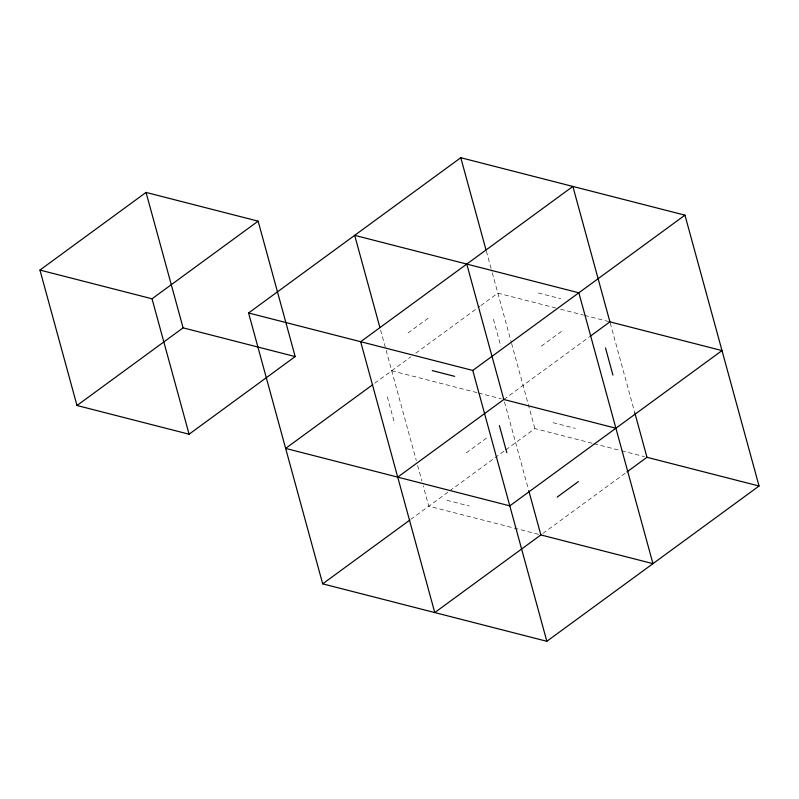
<?xml version="1.0" encoding="UTF-8"?>
<svg xmlns="http://www.w3.org/2000/svg" width="799" height="799" viewBox="0 0 799 799"><rect width="100%" height="100%" fill="white"/><g stroke="black" fill="none" stroke-linecap="round" stroke-linejoin="round"><path stroke-width="0.6" stroke-dasharray="4 3" d="M408.029 332.953L429.253 317.423M374.721 383.22L410.756 356.853M415.76 353.198L479.819 306.327M480.818 305.588L497.837 293.143L555.685 307.965M541.332 346.147L562.556 330.626M503.819 399.5L588.893 337.248M466.296 452.853L487.52 437.323M410.766 519.38L448.798 491.555M449.807 490.816L504.858 450.536M505.857 449.807L534.881 428.564L592.728 443.395M542.871 533.462L625.947 472.668M538.346 292.973L560.758 298.716M560.508 309.203L583.4 315.066M584.608 315.375L608.708 321.558M391.73 370.776L477.303 392.709M478.511 393.018L501.402 398.881M552.978 422.651L575.39 428.394M593.937 443.705L620.453 450.496M621.652 450.806L644.553 456.668M446.871 500.284L469.293 506.027M538.456 534.311L428.783 506.196L423.21 485.822M610.246 323.066L634.835 412.943M486.361 251.196L491.934 271.57M492.264 272.769L511.28 342.272M511.6 343.47L534.881 428.564M493.412 319.23L500.823 346.317M504.469 401.897L528.409 489.387M380.584 330.027L416.319 460.653M417.637 465.447L421.902 481.028M387.315 396.873L394.726 423.949"/><path stroke-width="1.2" d="M39.95 270.062L146.047 192.429L258.137 221.153L295.181 356.584L189.083 434.217L76.994 405.493L39.95 270.062L152.03 298.786L258.137 221.153M76.994 405.493L183.101 327.85L295.181 356.584M248.589 312.978L460.783 157.713L684.953 215.161L759.05 486.022L546.846 641.287L322.686 583.839L248.589 312.978L472.758 370.436L684.953 215.161M372.714 384.689L285.633 448.409L509.802 505.857L722.006 350.591L609.917 321.867L589.902 336.509M397.722 477.133L503.819 399.5L615.899 428.224M322.686 583.839L409.767 520.119M557.163 497.108L578.386 481.577M379.934 327.63L354.686 235.345L578.856 292.804L652.953 563.655L540.863 534.931L434.766 612.563L360.669 341.712L572.873 186.437L609.917 321.867M626.945 471.939L646.97 457.288L759.05 486.022M432.239 370.606L454.661 376.349M634.835 412.943L646.97 457.288M605.502 347.964L612.913 375.051M460.783 157.713L486.032 249.997M466.766 264.07L503.819 399.5M528.738 490.586L540.863 534.931M499.405 425.597L506.806 452.683M472.758 370.436L546.846 641.287M146.047 192.429L183.101 327.85M152.03 298.786L189.083 434.217"/></g></svg>
